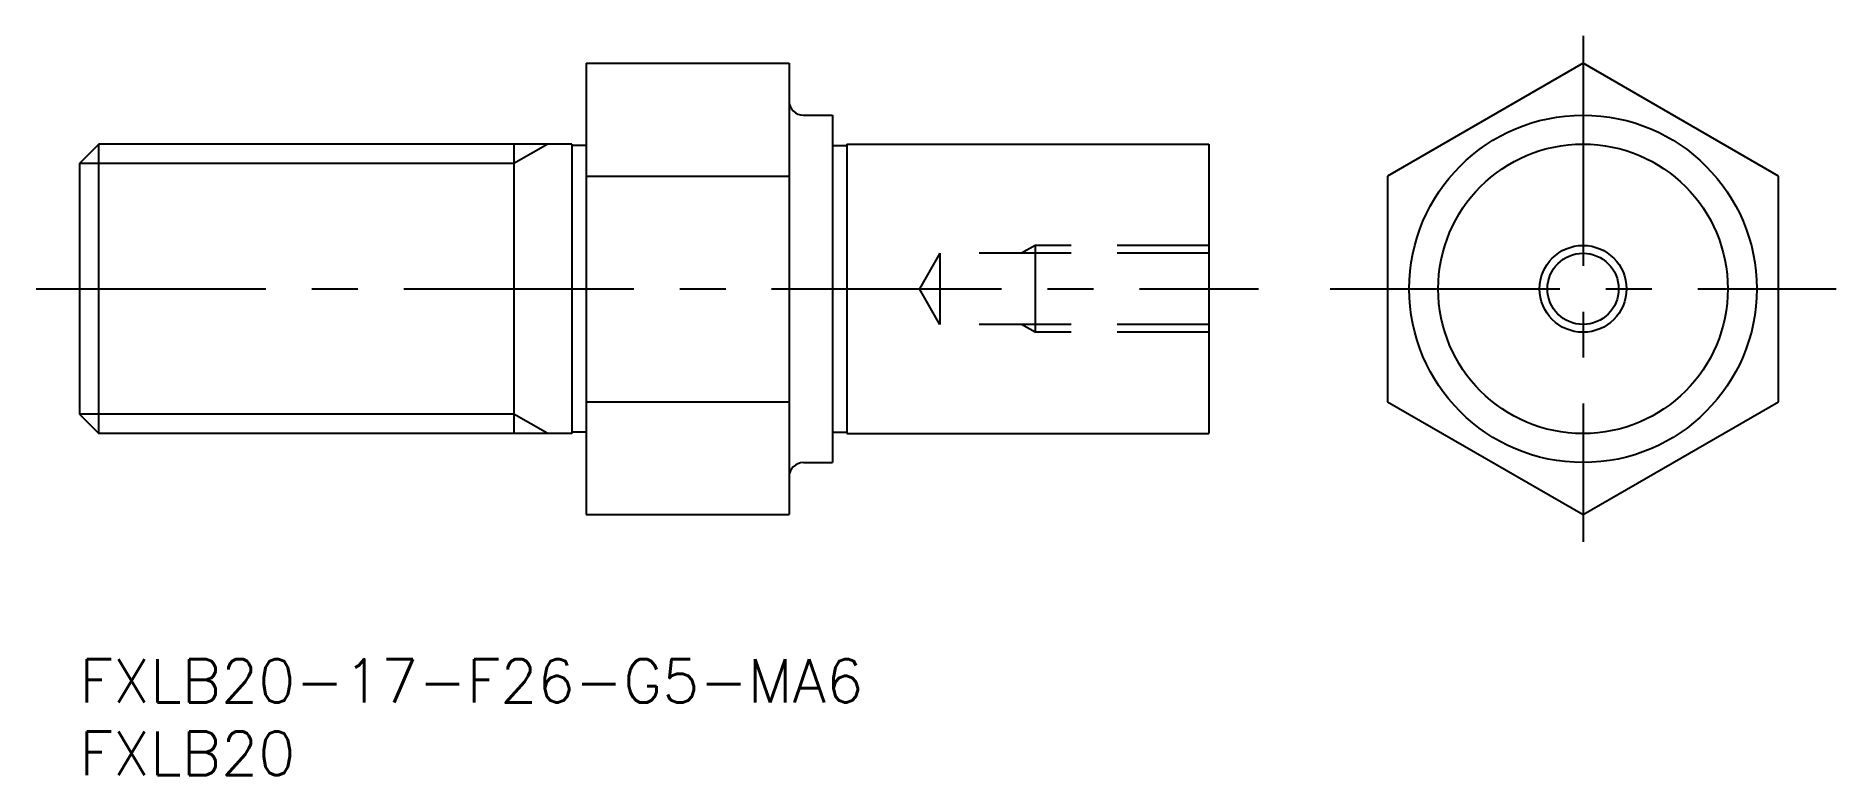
# Model space of a CAD drawing. Extents: x -3 to 121, y -8 to 43.
import ezdxf

# ---------------------------------------------------------------- set-up
doc = ezdxf.new("R2010")
doc.units = 0
doc.header["$LTSCALE"] = 0.5
doc.linetypes.add('CENTER', pattern=[50.8, 31.75, -6.35, 6.35, -6.35])
doc.linetypes.add('DASHED', pattern=[19.05, 12.7, -6.35])
for name, color, linetype in [('MSM_CENTER', 1, 'CENTER'), ('MSM_CONTINUOUS', 7, 'CONTINUOUS'), ('MSM_DASHED', 4, 'DASHED'), ('MSM_NARROW', 5, 'CONTINUOUS'), ('MSM_PART_NUMBER', 7, 'CONTINUOUS')]:
    doc.layers.add(name, color=color, linetype=linetype)
doc.styles.get("Standard").update_dxf_attribs({"font": 'txt.shx', "height": 3, "bigfont": 'bigfont.shx'})

# ---------------------------------------------------------------- blocks, each defined once
blk = doc.blocks.new('*U11')
at = {"layer": 'MSM_PART_NUMBER'}
blk.add_text('FXLB20-17-F26-G5-MA6', height=3, dxfattribs=at).set_placement((0, -3))
blk = doc.blocks.new('*U12')
at = {"layer": 'MSM_PART_NUMBER'}
blk.add_text('FXLB20', height=3, dxfattribs=at).set_placement((0, -8))

msp = doc.modelspace()

# ---------------------------------------------------------------- linework, layer by layer
at = {"layer": 'MSM_CENTER'}
for p, q in [((103.83, 43.06), (103.83, 8.12)), ((-3, 25.59), (81.41, 25.59)), ((86.36, 25.59), (121.3, 25.59))]:
    msp.add_line(p, q, dxfattribs=at)
at = {"layer": 'MSM_CONTINUOUS'}
for p, q in [((35, 41.18), (35, 10)), ((35, 41.18), (49, 41.18)), ((49, 41.18), (49, 10)), ((103.83, 41.18), (90.33, 33.38)), ((117.33, 33.38), (103.83, 41.18)), ((50, 37.59), (52, 37.59)), ((52, 37.59), (52, 13.59)), ((1.35, 35.59), (0, 34.24)), ((34, 35.59), (1.35, 35.59)), ((1.35, 15.59), (1.35, 35.59)), ((30, 35.59), (30, 15.59)), ((34, 35.59), (34, 15.59)), ((35, 35.49), (34, 35.49)), ((52, 35.49), (53, 35.49)), ((53, 35.59), (78, 35.59)), ((53, 35.59), (53, 15.59)), ((78, 35.59), (78, 15.59)), ((0, 34.24), (0, 16.94)), ((35, 33.38), (49, 33.38)), ((90.33, 33.38), (90.33, 17.79)), ((117.33, 17.79), (117.33, 33.38)), ((35, 17.79), (49, 17.79)), ((90.33, 17.79), (103.83, 10)), ((103.83, 10), (117.33, 17.79)), ((0, 16.94), (1.35, 15.59)), ((34, 15.59), (1.35, 15.59)), ((35, 15.69), (34, 15.69)), ((52, 15.69), (53, 15.69)), ((53, 15.59), (78, 15.59)), ((50, 13.59), (52, 13.59)), ((35, 10), (49, 10))]:
    msp.add_line(p, q, dxfattribs=at)
for radius in [12, 10, 2.46]:
    msp.add_circle((103.83, 25.59), radius, dxfattribs=at)
for centre, start, end in [((50, 38.59), 180, 270), ((50, 12.59), 90, 180)]:
    msp.add_arc(centre, 1, start, end, dxfattribs=at)
at = {"layer": 'MSM_DASHED'}
for p, q in [((59.42, 28.05), (58, 25.59)), ((78, 28.05), (59.42, 28.05)), ((59.42, 28.05), (59.42, 23.13)), ((66, 28.59), (65.06, 28.05)), ((78, 28.59), (66, 28.59)), ((66, 28.59), (66, 22.59)), ((59.42, 23.13), (58, 25.59)), ((78, 23.13), (59.42, 23.13)), ((66, 22.59), (65.06, 23.13)), ((78, 22.59), (66, 22.59))]:
    msp.add_line(p, q, dxfattribs=at)
at = {"layer": 'MSM_NARROW'}
for p, q in [((32.34, 35.59), (30, 34.24)), ((30, 34.24), (0, 34.24)), ((30, 16.94), (0, 16.94)), ((32.34, 15.59), (30, 16.94))]:
    msp.add_line(p, q, dxfattribs=at)
msp.add_circle((103.83, 25.59), 3, dxfattribs=at)

# ---------------------------------------------------------------- block references
at = {"layer": 'MSM_CONTINUOUS'}
for name in ['*U11', '*U12']:
    msp.add_blockref(name, (0, 0), dxfattribs=at)

doc.saveas('drawing.dxf')
